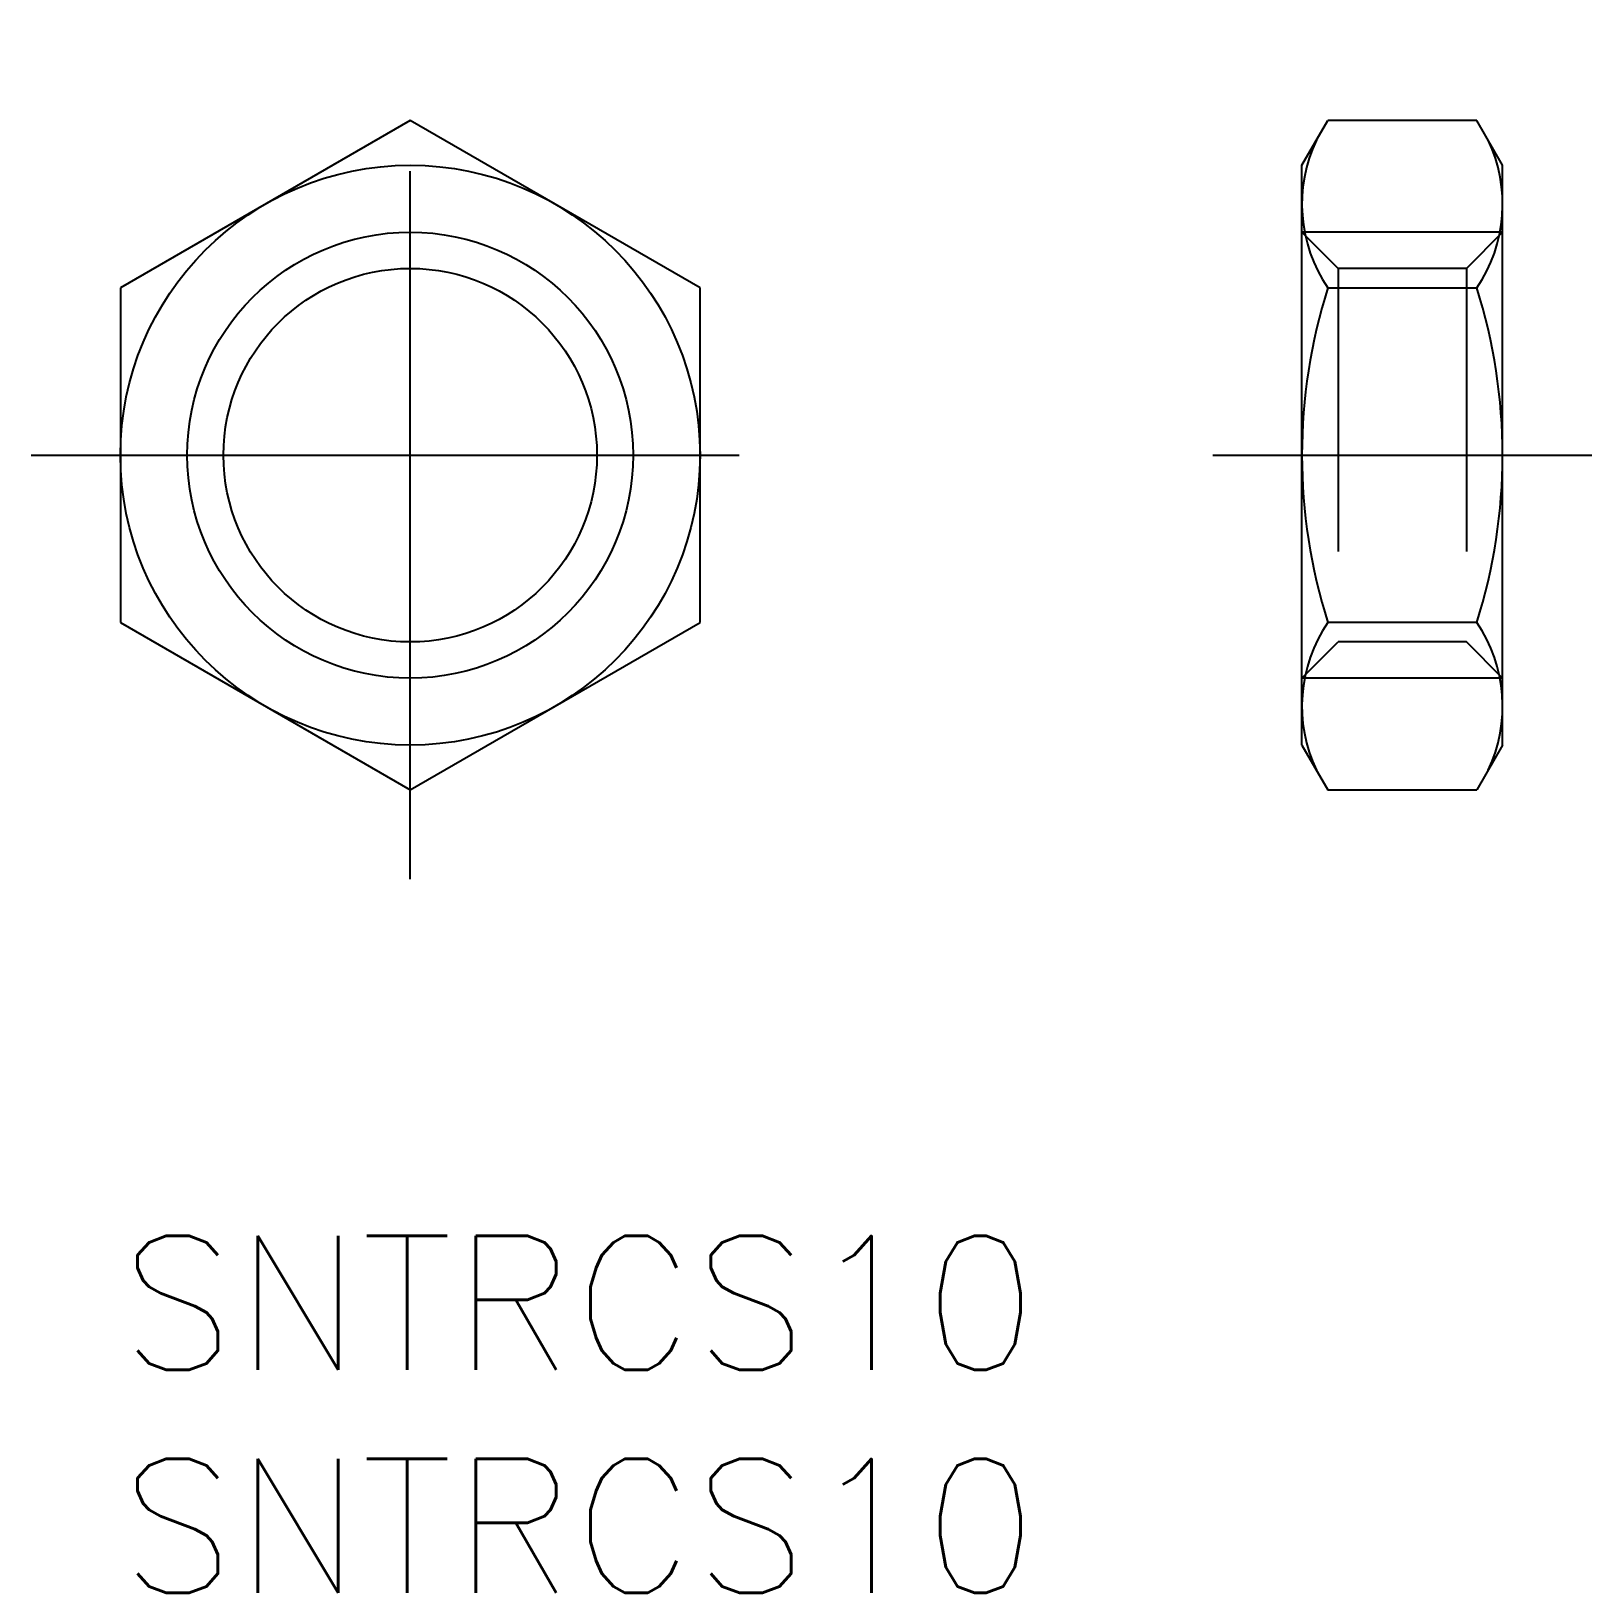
# Model space of a CAD drawing. Extents: x -1.9 to 33.1, y -8 to 27.
import ezdxf

# ---------------------------------------------------------------- set-up
doc = ezdxf.new("R2010")
doc.units = 0
doc.header["$LTSCALE"] = 0.5
doc.linetypes.add('CENTER', pattern=[50.8, 31.75, -6.35, 6.35, -6.35])
doc.linetypes.add('DASHED', pattern=[19.05, 12.7, -6.35])
for name, color, linetype in [('MSM_CENTER', 1, 'CENTER'), ('MSM_CONTINUOUS', 7, 'CONTINUOUS'), ('MSM_DASHED', 4, 'DASHED'), ('MSM_NARROW', 5, 'CONTINUOUS'), ('MSM_PART_NUMBER', 7, 'CONTINUOUS')]:
    doc.layers.add(name, color=color, linetype=linetype)
doc.styles.get("Standard").update_dxf_attribs({"font": 'txt.shx', "height": 3, "bigfont": 'bigfont.shx'})

# ---------------------------------------------------------------- blocks, each defined once
blk = doc.blocks.new('*U3')
at = {"layer": 'MSM_PART_NUMBER'}
blk.add_text('SNTRCS10', height=3, dxfattribs=at).set_placement((0.099, -3.041))
blk = doc.blocks.new('*U4')
at = {"layer": 'MSM_PART_NUMBER'}
blk.add_text('SNTRCS10', height=3, dxfattribs=at).set_placement((0.099, -8.041))

msp = doc.modelspace()

# ---------------------------------------------------------------- linework, layer by layer
at = {"layer": 'MSM_CENTER'}
for p, q in [((6.599, 7.959), (6.599, 26.97)), ((-1.901, 17.465), (15.099, 17.465)), ((24.599, 17.465), (33.099, 17.465))]:
    msp.add_line(p, q, dxfattribs=at)
at = {"layer": 'MSM_CONTINUOUS'}
for p, q in [((6.599, 24.97), (0.099, 21.218)), ((13.099, 21.218), (6.599, 24.97)), ((26.599, 23.965), (27.18, 24.97)), ((30.519, 24.97), (27.18, 24.97)), ((31.099, 23.965), (30.519, 24.97)), ((26.599, 10.965), (26.599, 23.965)), ((31.099, 10.965), (31.099, 23.965)), ((0.099, 21.218), (0.099, 13.712)), ((13.099, 13.712), (13.099, 21.218)), ((27.18, 21.218), (30.519, 21.218)), ((0.099, 13.712), (6.599, 9.959)), ((6.599, 9.959), (13.099, 13.712)), ((30.519, 13.712), (27.18, 13.712)), ((26.599, 10.965), (27.18, 9.959)), ((31.099, 10.965), (30.519, 9.959)), ((27.18, 9.959), (30.519, 9.959))]:
    msp.add_line(p, q, dxfattribs=at)
for radius in [6.5, 4.188]:
    msp.add_circle((6.599, 17.465), radius, dxfattribs=at)
for centre, radius, start, end in [((29.922, 23.094), 3.323, 154.3842, 214.3842), ((27.777, 23.094), 3.323, 325.6158, 25.6158), ((39.019, 17.465), 12.419, 162.412, 197.588), ((18.68, 17.465), 12.419, 342.412, 17.588), ((29.922, 11.836), 3.323, 145.6158, 205.6158), ((27.777, 11.836), 3.323, 334.3842, 34.3842)]:
    msp.add_arc(centre, radius, start, end, dxfattribs=at)
at = {"layer": 'MSM_DASHED'}
for p, q in [((31.099, 22.465), (26.599, 22.465)), ((26.599, 22.465), (27.411, 21.653)), ((31.099, 22.465), (30.287, 21.653)), ((27.411, 21.653), (27.411, 13.277)), ((30.287, 21.653), (27.411, 21.653)), ((30.287, 21.653), (30.287, 13.277)), ((26.599, 12.465), (27.411, 13.277)), ((30.287, 13.277), (27.411, 13.277)), ((31.099, 12.465), (30.287, 13.277)), ((31.099, 12.465), (26.599, 12.465))]:
    msp.add_line(p, q, dxfattribs=at)
at = {"layer": 'MSM_NARROW'}
msp.add_circle((6.599, 17.465), 5, dxfattribs=at)

# ---------------------------------------------------------------- block references
at = {"layer": 'MSM_CONTINUOUS'}
for name in ['*U3', '*U4']:
    msp.add_blockref(name, (0, 0), dxfattribs=at)

doc.saveas('drawing.dxf')
